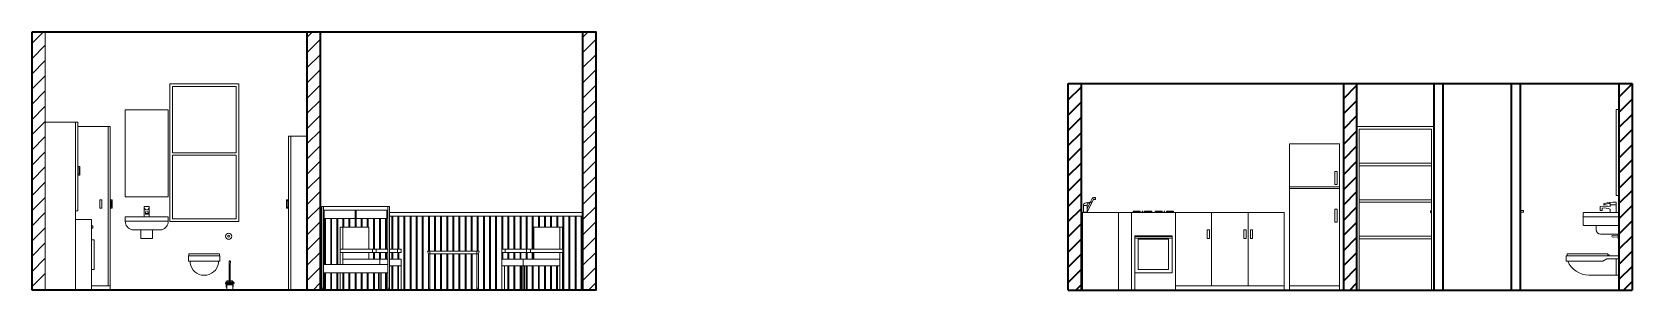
# Model space of a CAD drawing. Header units: millimetres. Extents: x 2890.3 to 2908.9, y 1704.5 to 1707.5.
import ezdxf

# ---------------------------------------------------------------- set-up
doc = ezdxf.new("R2010")
doc.units = ezdxf.units.MM
for name, color, linetype, lineweight in [('A-FURN', 9, 'Continuous', 18), ('A-WALL-FULL', 7, 'Continuous', 35), ('A-WALL-FULL-EXTR', 7, 'Continuous', 35), ('A-WALL-FULL-INTR', 7, 'Continuous', 35)]:
    doc.layers.add(name, color=color, linetype=linetype, lineweight=lineweight)
doc.layers.add('A-WALL-FULL-EXT', color=7, linetype='Continuous')

msp = doc.modelspace()

# ---------------------------------------------------------------- hatches: boundary and pattern name
at = {"layer": 'A-WALL-FULL-INTR'}
h = msp.add_hatch(dxfattribs=at)
h.set_pattern_fill('ANSI31', color=256)
h.set_pattern_definition([(45, (2897.81889, 1685.07713), (-0.08838835, 0.08838835), [])])
h.paths.add_polyline_path([(2902.487, 1706.933), (2902.337, 1706.933), (2902.337, 1704.533), (2902.487, 1704.533)])
h.paths.add_polyline_path([(2905.687, 1706.933), (2905.537, 1706.933), (2905.537, 1704.533), (2905.687, 1704.533)])
h.paths.add_polyline_path([(2908.887, 1706.933), (2908.737, 1706.933), (2908.737, 1704.533), (2908.887, 1704.533)])

# ---------------------------------------------------------------- linework, layer by layer
for p, q in [((2908.737, 1705.183), (2908.737, 1705.123)), ((2908.737, 1704.857), (2908.737, 1704.632))]:
    msp.add_line(p, q)
at = {"layer": 'A-FURN'}
for p, q in [((2892.697, 1706.929), (2891.897, 1706.929)), ((2891.897, 1706.929), (2891.897, 1705.329)), ((2892.667, 1706.899), (2891.927, 1706.899)), ((2891.927, 1706.899), (2891.927, 1706.129)), ((2891.927, 1706.899), (2891.927, 1706.129)), ((2892.667, 1706.129), (2892.667, 1706.899)), ((2892.697, 1705.329), (2892.697, 1706.929)), ((2890.827, 1706.483), (2890.447, 1706.483)), ((2890.802, 1705.453), (2890.802, 1706.483)), ((2890.827, 1705.453), (2890.827, 1706.483)), ((2908.737, 1706.633), (2908.702, 1706.633)), ((2908.702, 1706.633), (2908.702, 1705.633)), ((2908.737, 1706.633), (2908.737, 1705.633)), ((2891.202, 1706.433), (2890.824, 1706.433)), ((2891.182, 1706.433), (2891.182, 1704.583)), ((2891.202, 1704.533), (2891.202, 1706.433)), ((2893.277, 1704.533), (2893.277, 1706.323)), ((2893.277, 1706.323), (2893.487, 1706.323)), ((2893.302, 1706.323), (2893.302, 1704.533)), ((2893.487, 1706.323), (2893.487, 1704.533)), ((2905.687, 1704.533), (2905.687, 1706.433)), ((2905.692, 1706.433), (2906.582, 1706.433)), ((2905.692, 1706.433), (2905.692, 1704.533)), ((2905.717, 1706.403), (2906.557, 1706.403)), ((2905.717, 1706.403), (2905.717, 1704.533)), ((2906.557, 1706.403), (2906.557, 1704.533)), ((2906.582, 1706.433), (2906.582, 1704.533)), ((2906.587, 1706.433), (2906.587, 1704.533)), ((2906.587, 1706.408), (2906.587, 1706.008)), ((2891.927, 1706.129), (2892.667, 1706.129)), ((2904.907, 1704.533), (2904.907, 1706.233)), ((2904.907, 1706.233), (2905.487, 1706.233)), ((2905.487, 1706.233), (2905.487, 1704.533)), ((2890.827, 1705.968), (2890.852, 1705.968)), ((2890.827, 1705.953), (2890.827, 1705.953)), ((2890.827, 1705.953), (2890.842, 1705.953)), ((2890.842, 1705.953), (2890.842, 1705.883)), ((2890.852, 1705.968), (2890.852, 1705.868)), ((2891.927, 1706.099), (2891.927, 1705.359)), ((2891.927, 1706.099), (2892.667, 1706.099)), ((2892.667, 1705.359), (2892.667, 1706.099)), ((2905.687, 1706.008), (2905.687, 1705.983)), ((2906.557, 1706.008), (2905.717, 1706.008)), ((2905.717, 1705.978), (2906.557, 1705.978)), ((2906.587, 1705.983), (2906.587, 1705.583)), ((2890.842, 1705.883), (2890.827, 1705.883)), ((2890.852, 1705.868), (2890.827, 1705.868)), ((2904.907, 1705.733), (2905.487, 1705.733)), ((2905.432, 1705.758), (2905.432, 1705.909)), ((2905.432, 1705.909), (2905.462, 1705.909)), ((2905.462, 1705.758), (2905.432, 1705.758)), ((2905.462, 1705.909), (2905.462, 1705.818)), ((2905.462, 1705.818), (2905.462, 1705.758)), ((2891.082, 1705.483), (2891.082, 1705.583)), ((2891.082, 1705.583), (2891.107, 1705.583)), ((2891.107, 1705.583), (2891.107, 1705.483)), ((2891.202, 1705.583), (2891.227, 1705.583)), ((2891.202, 1705.568), (2891.217, 1705.568)), ((2891.217, 1705.568), (2891.217, 1705.498)), ((2891.227, 1705.583), (2891.227, 1705.483)), ((2893.252, 1705.483), (2893.252, 1705.583)), ((2893.252, 1705.583), (2893.277, 1705.583)), ((2893.277, 1705.568), (2893.262, 1705.568)), ((2893.262, 1705.568), (2893.262, 1705.498)), ((2893.277, 1705.583), (2893.277, 1705.568)), ((2902.527, 1705.542), (2902.601, 1705.56)), ((2902.556, 1705.438), (2902.635, 1705.595)), ((2902.556, 1705.533), (2902.603, 1705.555)), ((2902.59, 1705.549), (2902.556, 1705.477)), ((2902.613, 1705.597), (2902.595, 1705.559)), ((2902.652, 1705.609), (2902.631, 1705.609)), ((2902.631, 1705.587), (2902.653, 1705.587)), ((2902.653, 1705.587), (2902.653, 1705.608)), ((2904.907, 1705.713), (2905.487, 1705.713)), ((2905.687, 1705.583), (2905.687, 1705.558)), ((2906.557, 1705.583), (2905.717, 1705.583)), ((2905.717, 1705.553), (2906.557, 1705.553)), ((2906.587, 1705.558), (2906.587, 1705.158)), ((2908.634, 1705.553), (2908.634, 1705.552)), ((2908.737, 1705.633), (2908.702, 1705.633)), ((2908.702, 1705.433), (2908.702, 1705.553)), ((2908.737, 1705.633), (2908.737, 1705.633)), ((2890.802, 1704.533), (2890.802, 1705.453)), ((2890.802, 1705.453), (2890.827, 1705.453)), ((2891.082, 1705.483), (2891.107, 1705.483)), ((2891.217, 1705.498), (2891.202, 1705.498)), ((2891.227, 1705.483), (2891.202, 1705.483)), ((2891.379, 1705.383), (2891.879, 1705.383)), ((2891.379, 1705.383), (2891.379, 1705.333)), ((2891.599, 1705.498), (2891.599, 1705.383)), ((2891.599, 1705.383), (2891.658, 1705.383)), ((2891.653, 1705.503), (2891.604, 1705.503)), ((2891.615, 1705.419), (2891.619, 1705.453)), ((2891.645, 1705.42), (2891.641, 1705.454)), ((2891.658, 1705.383), (2891.658, 1705.498)), ((2891.879, 1705.333), (2891.879, 1705.383)), ((2891.927, 1705.359), (2892.667, 1705.359)), ((2893.277, 1705.483), (2893.252, 1705.483)), ((2893.262, 1705.498), (2893.277, 1705.498)), ((2893.664, 1705.433), (2893.647, 1705.433)), ((2893.664, 1705.393), (2893.647, 1705.393)), ((2893.664, 1704.533), (2893.664, 1705.503)), ((2893.664, 1705.503), (2894.448, 1705.503)), ((2893.682, 1705.503), (2893.682, 1705.463)), ((2893.682, 1705.463), (2894.429, 1705.463)), ((2893.682, 1704.533), (2893.682, 1705.463)), ((2893.692, 1705.433), (2893.682, 1705.433)), ((2893.692, 1705.393), (2893.682, 1705.393)), ((2893.692, 1705.363), (2893.692, 1705.463)), ((2894.051, 1705.363), (2893.692, 1705.363)), ((2893.695, 1704.828), (2893.695, 1705.363)), ((2893.706, 1705.363), (2893.706, 1704.828)), ((2893.766, 1704.828), (2893.766, 1705.363)), ((2893.777, 1705.363), (2893.777, 1704.828)), ((2893.837, 1704.828), (2893.837, 1705.363)), ((2893.848, 1705.363), (2893.848, 1704.828)), ((2893.908, 1705.263), (2893.908, 1705.363)), ((2893.919, 1705.363), (2893.919, 1705.263)), ((2893.979, 1705.263), (2893.979, 1705.363)), ((2893.99, 1705.363), (2893.99, 1705.263)), ((2894.05, 1705.263), (2894.05, 1705.363)), ((2894.051, 1705.463), (2894.051, 1705.363)), ((2894.061, 1705.433), (2894.051, 1705.433)), ((2894.061, 1705.393), (2894.051, 1705.393)), ((2894.061, 1705.463), (2894.061, 1705.363)), ((2894.061, 1705.393), (2894.061, 1705.263)), ((2894.419, 1705.363), (2894.061, 1705.363)), ((2894.121, 1705.263), (2894.121, 1705.363)), ((2894.132, 1705.363), (2894.132, 1705.263)), ((2894.192, 1705.263), (2894.192, 1705.363)), ((2894.203, 1705.363), (2894.203, 1705.263)), ((2894.263, 1705.007), (2894.263, 1705.363)), ((2894.274, 1705.363), (2894.274, 1705.007)), ((2894.334, 1705.007), (2894.334, 1705.363)), ((2894.345, 1705.363), (2894.345, 1705.007)), ((2894.405, 1705.007), (2894.405, 1705.363)), ((2894.416, 1705.363), (2894.416, 1705.007)), ((2894.419, 1705.463), (2894.419, 1705.363)), ((2894.429, 1705.433), (2894.419, 1705.433)), ((2894.429, 1705.393), (2894.419, 1705.393)), ((2894.429, 1705.503), (2894.429, 1704.533)), ((2894.429, 1705.463), (2894.429, 1705.363)), ((2894.448, 1705.503), (2894.448, 1704.533)), ((2896.697, 1705.433), (2894.448, 1705.433)), ((2896.697, 1705.393), (2894.448, 1705.393)), ((2894.476, 1705.007), (2894.476, 1705.393)), ((2894.487, 1705.393), (2894.487, 1705.007)), ((2894.547, 1705.007), (2894.547, 1705.393)), ((2894.558, 1705.393), (2894.558, 1705.007)), ((2894.618, 1704.533), (2894.618, 1705.393)), ((2894.629, 1705.393), (2894.629, 1704.533)), ((2894.689, 1704.533), (2894.689, 1705.393)), ((2894.7, 1705.393), (2894.7, 1704.533)), ((2894.76, 1704.533), (2894.76, 1705.393)), ((2894.771, 1705.393), (2894.771, 1704.533)), ((2894.831, 1704.533), (2894.831, 1705.393)), ((2894.842, 1705.393), (2894.842, 1704.533)), ((2894.902, 1704.983), (2894.902, 1705.393)), ((2894.913, 1705.393), (2894.913, 1704.983)), ((2894.973, 1704.983), (2894.973, 1705.393)), ((2894.984, 1705.393), (2894.984, 1704.983)), ((2895.044, 1704.983), (2895.044, 1705.393)), ((2895.055, 1705.393), (2895.055, 1704.983)), ((2895.115, 1704.983), (2895.115, 1705.393)), ((2895.126, 1705.393), (2895.126, 1704.983)), ((2895.186, 1704.983), (2895.186, 1705.393)), ((2895.197, 1705.393), (2895.197, 1704.983)), ((2895.257, 1704.983), (2895.257, 1705.393)), ((2895.268, 1705.393), (2895.268, 1704.983)), ((2895.328, 1704.983), (2895.328, 1705.393)), ((2895.339, 1705.393), (2895.339, 1704.983)), ((2895.399, 1704.983), (2895.399, 1705.393)), ((2895.41, 1705.393), (2895.41, 1704.983)), ((2895.47, 1704.983), (2895.47, 1705.393)), ((2895.481, 1705.393), (2895.481, 1704.983)), ((2895.541, 1704.533), (2895.541, 1705.393)), ((2895.552, 1705.393), (2895.552, 1704.533)), ((2895.612, 1704.533), (2895.612, 1705.393)), ((2895.623, 1705.393), (2895.623, 1704.533)), ((2895.683, 1704.533), (2895.683, 1705.393)), ((2895.694, 1705.393), (2895.694, 1704.533)), ((2895.754, 1705.393), (2895.754, 1705.007)), ((2895.765, 1705.393), (2895.765, 1705.007)), ((2895.825, 1705.393), (2895.825, 1705.007)), ((2895.836, 1705.393), (2895.836, 1705.007)), ((2895.896, 1705.393), (2895.896, 1705.007)), ((2895.907, 1705.393), (2895.907, 1705.007)), ((2895.967, 1705.393), (2895.967, 1705.007)), ((2895.978, 1705.393), (2895.978, 1705.007)), ((2896.038, 1705.393), (2896.038, 1705.007)), ((2896.049, 1705.393), (2896.049, 1705.007)), ((2896.109, 1705.393), (2896.109, 1705.007)), ((2896.12, 1705.393), (2896.12, 1705.007)), ((2896.18, 1705.393), (2896.18, 1705.263)), ((2896.191, 1705.393), (2896.191, 1705.263)), ((2896.251, 1705.393), (2896.251, 1705.263)), ((2896.262, 1705.393), (2896.262, 1705.263)), ((2896.322, 1705.393), (2896.322, 1705.263)), ((2896.333, 1705.393), (2896.333, 1705.263)), ((2896.393, 1705.393), (2896.393, 1705.263)), ((2896.404, 1705.393), (2896.404, 1705.263)), ((2896.464, 1704.533), (2896.464, 1705.393)), ((2896.475, 1705.393), (2896.475, 1704.533)), ((2896.535, 1704.533), (2896.535, 1705.393)), ((2896.546, 1705.393), (2896.546, 1704.533)), ((2896.606, 1704.533), (2896.606, 1705.393)), ((2896.617, 1705.393), (2896.617, 1704.533)), ((2896.677, 1704.533), (2896.677, 1705.393)), ((2896.688, 1705.393), (2896.688, 1704.533)), ((2902.501, 1704.533), (2902.501, 1705.433)), ((2902.501, 1705.433), (2902.921, 1705.433)), ((2902.505, 1705.433), (2902.505, 1705.438)), ((2902.505, 1705.438), (2902.563, 1705.438)), ((2902.512, 1705.478), (2902.512, 1705.522)), ((2902.512, 1705.516), (2902.551, 1705.516)), ((2902.512, 1705.438), (2902.512, 1705.478)), ((2902.556, 1705.516), (2902.551, 1705.516)), ((2902.556, 1705.516), (2902.556, 1705.533)), ((2902.556, 1705.438), (2902.556, 1705.516)), ((2902.563, 1705.438), (2902.556, 1705.438)), ((2902.563, 1705.438), (2902.563, 1705.433)), ((2902.921, 1705.433), (2902.921, 1704.533)), ((2902.921, 1705.433), (2903.071, 1705.433)), ((2903.071, 1705.433), (2903.071, 1704.533)), ((2903.071, 1705.433), (2903.581, 1705.433)), ((2903.091, 1705.433), (2903.091, 1705.448)), ((2903.091, 1705.448), (2903.173, 1705.448)), ((2903.096, 1705.433), (2903.096, 1705.443)), ((2903.096, 1705.443), (2903.173, 1705.443)), ((2903.173, 1705.443), (2903.173, 1705.448)), ((2903.201, 1705.448), (2903.196, 1705.448)), ((2903.196, 1705.448), (2903.196, 1705.433)), ((2903.196, 1705.433), (2903.198, 1705.433)), ((2903.201, 1705.433), (2903.196, 1705.433)), ((2903.201, 1705.448), (2903.201, 1705.433)), ((2903.306, 1705.448), (2903.224, 1705.448)), ((2903.224, 1705.443), (2903.224, 1705.448)), ((2903.301, 1705.443), (2903.224, 1705.443)), ((2903.301, 1705.433), (2903.301, 1705.443)), ((2903.306, 1705.433), (2903.306, 1705.448)), ((2903.346, 1705.433), (2903.346, 1705.448)), ((2903.346, 1705.448), (2903.428, 1705.448)), ((2903.351, 1705.433), (2903.351, 1705.443)), ((2903.351, 1705.443), (2903.428, 1705.443)), ((2903.428, 1705.443), (2903.428, 1705.448)), ((2903.451, 1705.448), (2903.456, 1705.448)), ((2903.451, 1705.448), (2903.451, 1705.433)), ((2903.456, 1705.448), (2903.456, 1705.433)), ((2903.561, 1705.448), (2903.479, 1705.448)), ((2903.479, 1705.443), (2903.479, 1705.448)), ((2903.556, 1705.443), (2903.479, 1705.443)), ((2903.556, 1705.433), (2903.556, 1705.443)), ((2903.561, 1705.433), (2903.561, 1705.448)), ((2903.581, 1705.433), (2903.581, 1704.533)), ((2903.581, 1705.433), (2904.847, 1705.433)), ((2904.001, 1705.433), (2904.001, 1704.583)), ((2904.427, 1705.433), (2904.427, 1704.583)), ((2904.847, 1705.433), (2904.847, 1704.533)), ((2905.432, 1705.323), (2905.432, 1705.474)), ((2905.432, 1705.474), (2905.462, 1705.474)), ((2905.462, 1705.474), (2905.462, 1705.383)), ((2905.462, 1705.383), (2905.462, 1705.323)), ((2906.547, 1705.433), (2906.547, 1705.453)), ((2906.547, 1705.453), (2906.557, 1705.453)), ((2906.557, 1705.433), (2906.547, 1705.433)), ((2906.587, 1705.458), (2906.582, 1705.458)), ((2906.582, 1705.458), (2906.582, 1705.428)), ((2906.582, 1705.428), (2906.587, 1705.428)), ((2907.592, 1705.463), (2907.587, 1705.463)), ((2907.587, 1705.433), (2907.592, 1705.433)), ((2907.592, 1705.458), (2907.592, 1705.463)), ((2907.592, 1705.458), (2907.627, 1705.458)), ((2907.592, 1705.433), (2907.592, 1705.458)), ((2907.627, 1705.438), (2907.592, 1705.438)), ((2907.627, 1705.458), (2907.627, 1705.438)), ((2908.737, 1705.383), (2908.32, 1705.383)), ((2908.518, 1705.503), (2908.518, 1705.459)), ((2908.518, 1705.459), (2908.54, 1705.459)), ((2908.54, 1705.459), (2908.54, 1705.484)), ((2908.56, 1705.534), (2908.56, 1705.532)), ((2908.634, 1705.54), (2908.634, 1705.505)), ((2908.634, 1705.522), (2908.702, 1705.522)), ((2908.634, 1705.474), (2908.634, 1705.433)), ((2890.987, 1705.353), (2890.802, 1705.353)), ((2890.987, 1704.533), (2890.987, 1705.353)), ((2890.987, 1705.353), (2890.987, 1705.253)), ((2891.002, 1705.278), (2890.987, 1705.278)), ((2890.987, 1705.253), (2891.002, 1705.253)), ((2891.002, 1705.253), (2891.002, 1705.278)), ((2891.379, 1705.333), (2891.879, 1705.333)), ((2891.455, 1705.233), (2891.803, 1705.233)), ((2891.562, 1705.233), (2891.562, 1705.133)), ((2891.696, 1705.133), (2891.696, 1705.233)), ((2891.879, 1705.333), (2891.775, 1705.333)), ((2891.897, 1705.329), (2892.697, 1705.329)), ((2894.21, 1705.263, 0.375), (2893.878, 1705.263)), ((2893.878, 1704.893), (2893.878, 1705.263)), ((2893.909, 1705.007), (2893.909, 1705.263)), ((2894.21, 1705.263, 0.375), (2894.21, 1705.007)), ((2896.128, 1705.263, 0.375), (2896.46, 1705.263)), ((2896.128, 1705.263, 0.375), (2896.128, 1705.007)), ((2896.164, 1705.263), (2896.134, 1705.263)), ((2896.205, 1705.263), (2896.175, 1705.263)), ((2896.246, 1705.263), (2896.216, 1705.263)), ((2896.287, 1705.263), (2896.257, 1705.263)), ((2896.328, 1705.263), (2896.298, 1705.263)), ((2896.369, 1705.263), (2896.339, 1705.263)), ((2896.41, 1705.263), (2896.38, 1705.263)), ((2896.451, 1705.263), (2896.421, 1705.263)), ((2896.429, 1705.007), (2896.429, 1705.263)), ((2896.46, 1705.007), (2896.46, 1705.263)), ((2896.462, 1705.263), (2896.462, 1705.263)), ((2896.697, 1704.533), (2896.697, 1705.333)), ((2903.976, 1705.233), (2903.951, 1705.233)), ((2903.951, 1705.233), (2903.951, 1705.133)), ((2903.976, 1705.133), (2903.976, 1705.233)), ((2904.402, 1705.233), (2904.377, 1705.233)), ((2904.377, 1705.233), (2904.377, 1705.133)), ((2904.402, 1705.133), (2904.402, 1705.233)), ((2904.477, 1705.233), (2904.452, 1705.233)), ((2904.452, 1705.233), (2904.452, 1705.133)), ((2904.477, 1705.133), (2904.477, 1705.233)), ((2905.462, 1705.323), (2905.432, 1705.323)), ((2908.737, 1705.283), (2908.472, 1705.283)), ((2908.472, 1705.283), (2908.472, 1705.233)), ((2908.522, 1705.183), (2908.737, 1705.183)), ((2908.725, 1705.164), (2908.666, 1705.17)), ((2908.725, 1705.129), (2908.725, 1705.183)), ((2890.987, 1705.115), (2891.017, 1705.115)), ((2891.017, 1705.115), (2891.017, 1704.77)), ((2891.562, 1705.133), (2891.671, 1705.133)), ((2891.671, 1705.133), (2891.696, 1705.133)), ((2894.251, 1705.007), (2893.876, 1705.007)), ((2893.876, 1704.968), (2893.876, 1705.007)), ((2894.251, 1705.007), (2894.251, 1704.968)), ((2894.429, 1705.007), (2894.251, 1705.007)), ((2894.295, 1705.007), (2894.295, 1704.968)), ((2894.585, 1705.007), (2894.448, 1705.007)), ((2894.543, 1705.007), (2894.543, 1704.968)), ((2894.585, 1704.968), (2894.585, 1705.007)), ((2895.753, 1704.968), (2895.753, 1705.007)), ((2895.753, 1705.007), (2895.89, 1705.007)), ((2895.795, 1705.007), (2895.795, 1704.968)), ((2895.89, 1705.007), (2896.087, 1705.007)), ((2896.043, 1705.007), (2896.043, 1704.968)), ((2896.087, 1705.007), (2896.462, 1705.007)), ((2896.087, 1705.007), (2896.087, 1704.968)), ((2896.462, 1704.968), (2896.462, 1705.007)), ((2903.111, 1704.733), (2903.111, 1705.164)), ((2903.111, 1705.164), (2903.542, 1705.164)), ((2903.111, 1705.154), (2903.542, 1705.154)), ((2903.542, 1705.134), (2903.111, 1705.134)), ((2903.149, 1704.771), (2903.149, 1705.125)), ((2903.149, 1705.125), (2903.503, 1705.125)), ((2903.503, 1705.125), (2903.503, 1704.771)), ((2903.542, 1705.164), (2903.542, 1704.733)), ((2903.542, 1705.154), (2903.542, 1705.134)), ((2903.542, 1705.134), (2903.542, 1704.733)), ((2903.951, 1705.133), (2903.976, 1705.133)), ((2904.377, 1705.133), (2904.402, 1705.133)), ((2904.452, 1705.133), (2904.477, 1705.133)), ((2905.687, 1705.158), (2905.687, 1705.133)), ((2906.557, 1705.158), (2905.717, 1705.158)), ((2905.717, 1705.128), (2906.557, 1705.128)), ((2908.666, 1705.147), (2908.725, 1705.153)), ((2908.737, 1705.123), (2908.725, 1705.129)), ((2892.48, 1704.929), (2892.113, 1704.929)), ((2892.113, 1704.87), (2892.113, 1704.929)), ((2892.133, 1704.87), (2892.113, 1704.87)), ((2892.118, 1704.929), (2892.118, 1704.953)), ((2892.118, 1704.953), (2892.475, 1704.953)), ((2892.133, 1704.846), (2892.133, 1704.87)), ((2892.133, 1704.87), (2892.462, 1704.87)), ((2892.462, 1704.846), (2892.462, 1704.87)), ((2892.48, 1704.87), (2892.462, 1704.87)), ((2892.475, 1704.953), (2892.475, 1704.929)), ((2892.48, 1704.929), (2892.48, 1704.87)), ((2892.587, 1704.824), (2892.585, 1704.864)), ((2892.588, 1704.824), (2892.587, 1704.824)), ((2892.588, 1704.824), (2892.598, 1704.824)), ((2892.588, 1704.624), (2892.588, 1704.824)), ((2892.599, 1704.824), (2892.598, 1704.824)), ((2892.598, 1704.824), (2892.598, 1704.624)), ((2892.601, 1704.864), (2892.599, 1704.824)), ((2893.682, 1704.828), (2894.429, 1704.828)), ((2894.251, 1704.968), (2893.876, 1704.968)), ((2893.878, 1704.828), (2893.878, 1704.893)), ((2893.909, 1704.893), (2893.909, 1704.968)), ((2893.909, 1704.893), (2894.429, 1704.893)), ((2893.909, 1704.828), (2893.909, 1704.893)), ((2894.21, 1704.968), (2894.21, 1704.893)), ((2894.429, 1704.968), (2894.251, 1704.968)), ((2894.263, 1704.893), (2894.263, 1704.968)), ((2894.274, 1704.968), (2894.274, 1704.893)), ((2894.334, 1704.893), (2894.334, 1704.968)), ((2894.337, 1704.893), (2894.337, 1704.828)), ((2894.345, 1704.968), (2894.345, 1704.893)), ((2894.405, 1704.893), (2894.405, 1704.968)), ((2894.416, 1704.968), (2894.416, 1704.893)), ((2894.585, 1704.968), (2894.448, 1704.968)), ((2894.448, 1704.893), (2894.585, 1704.893)), ((2894.585, 1704.813), (2894.448, 1704.813)), ((2894.476, 1704.893), (2894.476, 1704.968)), ((2894.476, 1704.533), (2894.476, 1704.813)), ((2894.487, 1704.968), (2894.487, 1704.893)), ((2894.487, 1704.813), (2894.487, 1704.533)), ((2894.547, 1704.893), (2894.547, 1704.968)), ((2894.547, 1704.533), (2894.547, 1704.813)), ((2894.554, 1704.813), (2894.554, 1704.533)), ((2894.558, 1704.968), (2894.558, 1704.893)), ((2894.585, 1704.893), (2894.585, 1704.813)), ((2894.585, 1704.813), (2894.585, 1704.533)), ((2894.893, 1704.983), (2895.493, 1704.983)), ((2894.902, 1704.953), (2894.893, 1704.983)), ((2894.911, 1704.953), (2894.902, 1704.953)), ((2894.902, 1704.953), (2894.902, 1704.553)), ((2894.911, 1704.953), (2894.92, 1704.953)), ((2894.92, 1704.983), (2894.92, 1704.533)), ((2894.92, 1704.953), (2894.92, 1704.983)), ((2894.92, 1704.533), (2894.92, 1704.983)), ((2894.92, 1704.953), (2895.465, 1704.953)), ((2894.973, 1704.533), (2894.973, 1704.953)), ((2894.984, 1704.953), (2894.984, 1704.533)), ((2895.044, 1704.533), (2895.044, 1704.953)), ((2895.055, 1704.953), (2895.055, 1704.533)), ((2895.115, 1704.533), (2895.115, 1704.953)), ((2895.126, 1704.953), (2895.126, 1704.533)), ((2895.186, 1704.533), (2895.186, 1704.953)), ((2895.197, 1704.953), (2895.197, 1704.533)), ((2895.257, 1704.533), (2895.257, 1704.953)), ((2895.268, 1704.953), (2895.268, 1704.533)), ((2895.328, 1704.533), (2895.328, 1704.953)), ((2895.339, 1704.953), (2895.339, 1704.533)), ((2895.399, 1704.533), (2895.399, 1704.953)), ((2895.41, 1704.953), (2895.41, 1704.533)), ((2895.465, 1704.983), (2895.465, 1704.533)), ((2895.465, 1704.953), (2895.465, 1704.983)), ((2895.474, 1704.953), (2895.465, 1704.953)), ((2895.474, 1704.953), (2895.483, 1704.953)), ((2895.483, 1704.953), (2895.493, 1704.983)), ((2895.483, 1704.953), (2895.483, 1704.553)), ((2895.753, 1704.968), (2895.89, 1704.968)), ((2896.429, 1704.893), (2895.753, 1704.893)), ((2895.753, 1704.893), (2895.753, 1704.813)), ((2895.753, 1704.813), (2896.429, 1704.813)), ((2895.753, 1704.813), (2895.753, 1704.533)), ((2895.754, 1704.893), (2895.754, 1704.968)), ((2895.765, 1704.968), (2895.765, 1704.893)), ((2895.784, 1704.813), (2895.784, 1704.533)), ((2895.825, 1704.893), (2895.825, 1704.968)), ((2895.825, 1704.813), (2895.825, 1704.533)), ((2895.836, 1704.968), (2895.836, 1704.893)), ((2895.836, 1704.533), (2895.836, 1704.813)), ((2895.89, 1704.968), (2896.087, 1704.968)), ((2895.895, 1704.893), (2895.895, 1704.968)), ((2895.896, 1704.813), (2895.896, 1704.533)), ((2895.906, 1704.968), (2895.906, 1704.893)), ((2895.907, 1704.533), (2895.907, 1704.813)), ((2895.966, 1704.893), (2895.966, 1704.968)), ((2895.967, 1704.813), (2895.967, 1704.533)), ((2895.977, 1704.968), (2895.977, 1704.893)), ((2895.978, 1704.533), (2895.978, 1704.813)), ((2895.986, 1704.533), (2895.986, 1704.813)), ((2896.001, 1704.893), (2896.001, 1704.813)), ((2896.001, 1704.813), (2896.001, 1704.533)), ((2896.017, 1704.533), (2896.017, 1704.813)), ((2896.037, 1704.893), (2896.037, 1704.968)), ((2896.037, 1704.813), (2896.037, 1704.533)), ((2896.048, 1704.968), (2896.048, 1704.893)), ((2896.048, 1704.813), (2896.048, 1704.533)), ((2896.087, 1704.968), (2896.462, 1704.968)), ((2896.108, 1704.893), (2896.108, 1704.968)), ((2896.108, 1704.813), (2896.108, 1704.533)), ((2896.119, 1704.968), (2896.119, 1704.893)), ((2896.119, 1704.813), (2896.119, 1704.533)), ((2896.128, 1704.968), (2896.128, 1704.893)), ((2896.179, 1704.813), (2896.179, 1704.533)), ((2896.19, 1704.813), (2896.19, 1704.533)), ((2896.25, 1704.813), (2896.25, 1704.533)), ((2896.261, 1704.813), (2896.261, 1704.533)), ((2896.32, 1704.813), (2896.32, 1704.533)), ((2896.331, 1704.813), (2896.331, 1704.533)), ((2896.391, 1704.813), (2896.391, 1704.533)), ((2896.402, 1704.813), (2896.402, 1704.533)), ((2896.429, 1704.893), (2896.429, 1704.968)), ((2896.429, 1704.813), (2896.429, 1704.893)), ((2896.429, 1704.813), (2896.429, 1704.533)), ((2896.46, 1704.893), (2896.46, 1704.968)), ((2896.46, 1704.813), (2896.46, 1704.893)), ((2896.46, 1704.533), (2896.46, 1704.813)), ((2908.737, 1704.929), (2908.121, 1704.929)), ((2908.121, 1704.929), (2908.121, 1704.87)), ((2908.121, 1704.87), (2908.14, 1704.87)), ((2908.606, 1704.953), (2908.133, 1704.953)), ((2908.133, 1704.953), (2908.133, 1704.929)), ((2908.14, 1704.87), (2908.547, 1704.87)), ((2908.595, 1704.894), (2908.547, 1704.87)), ((2908.737, 1704.894), (2908.595, 1704.894)), ((2908.606, 1704.929), (2908.606, 1704.953)), ((2908.62, 1704.942), (2908.606, 1704.942)), ((2908.62, 1704.929), (2908.62, 1704.942)), ((2908.62, 1704.929), (2908.62, 1704.939)), ((2908.701, 1704.894), (2908.701, 1704.704)), ((2891.017, 1704.77), (2890.987, 1704.77)), ((2892.549, 1704.624), (2892.543, 1704.618)), ((2892.643, 1704.618), (2892.543, 1704.618)), ((2892.543, 1704.618), (2892.543, 1704.609)), ((2892.637, 1704.624), (2892.549, 1704.624)), ((2892.563, 1704.638), (2892.553, 1704.628)), ((2892.553, 1704.628), (2892.563, 1704.624)), ((2892.553, 1704.628), (2892.553, 1704.624)), ((2892.559, 1704.624), (2892.553, 1704.618)), ((2892.553, 1704.618), (2892.553, 1704.609)), ((2892.569, 1704.624), (2892.563, 1704.638)), ((2892.588, 1704.638), (2892.563, 1704.638)), ((2892.568, 1704.626), (2892.566, 1704.624)), ((2892.588, 1704.626), (2892.568, 1704.626)), ((2892.623, 1704.638), (2892.598, 1704.638)), ((2892.618, 1704.626), (2892.598, 1704.626)), ((2892.617, 1704.624), (2892.623, 1704.638)), ((2892.62, 1704.624), (2892.618, 1704.626)), ((2892.633, 1704.628), (2892.623, 1704.638)), ((2892.623, 1704.624), (2892.633, 1704.628)), ((2892.627, 1704.624), (2892.633, 1704.618)), ((2892.633, 1704.624), (2892.633, 1704.628)), ((2892.633, 1704.618), (2892.633, 1704.609)), ((2892.643, 1704.618), (2892.637, 1704.624)), ((2892.643, 1704.609), (2892.643, 1704.618)), ((2893.682, 1704.733), (2894.429, 1704.733)), ((2893.695, 1704.533), (2893.695, 1704.733)), ((2893.706, 1704.733), (2893.706, 1704.533)), ((2893.766, 1704.533), (2893.766, 1704.733)), ((2893.777, 1704.733), (2893.777, 1704.533)), ((2893.837, 1704.533), (2893.837, 1704.733)), ((2893.848, 1704.733), (2893.848, 1704.533)), ((2893.878, 1704.533), (2893.878, 1704.733)), ((2893.909, 1704.733), (2893.909, 1704.533)), ((2893.919, 1704.733), (2893.919, 1704.533)), ((2893.979, 1704.733), (2893.979, 1704.533)), ((2893.99, 1704.733), (2893.99, 1704.533)), ((2894.05, 1704.733), (2894.05, 1704.533)), ((2894.061, 1704.733), (2894.061, 1704.533)), ((2894.121, 1704.733), (2894.121, 1704.533)), ((2894.132, 1704.733), (2894.132, 1704.533)), ((2894.192, 1704.733), (2894.192, 1704.533)), ((2894.203, 1704.733), (2894.203, 1704.533)), ((2894.263, 1704.533), (2894.263, 1704.733)), ((2894.274, 1704.733), (2894.274, 1704.533)), ((2894.321, 1704.533), (2894.321, 1704.733)), ((2894.337, 1704.733), (2894.337, 1704.533)), ((2894.352, 1704.533), (2894.352, 1704.733)), ((2894.405, 1704.533), (2894.405, 1704.733)), ((2894.416, 1704.733), (2894.416, 1704.533)), ((2903.111, 1704.533), (2903.111, 1704.733)), ((2903.111, 1704.733), (2903.542, 1704.733)), ((2903.149, 1704.771), (2903.503, 1704.771)), ((2908.341, 1704.711), (2908.341, 1704.711)), ((2908.418, 1704.704), (2908.386, 1704.706)), ((2908.701, 1704.704), (2908.418, 1704.704)), ((2908.701, 1704.704), (2908.737, 1704.704)), ((2890.802, 1704.533), (2890.447, 1704.533)), ((2890.987, 1704.533), (2890.802, 1704.533)), ((2891.202, 1704.583), (2890.987, 1704.583)), ((2891.202, 1704.533), (2891.202, 1704.583)), ((2892.48, 1704.533), (2892.48, 1704.533)), ((2892.643, 1704.609), (2892.543, 1704.609)), ((2892.543, 1704.609), (2892.549, 1704.603)), ((2892.549, 1704.603), (2892.637, 1704.603)), ((2892.553, 1704.609), (2892.559, 1704.603)), ((2892.553, 1704.603), (2892.553, 1704.568)), ((2892.553, 1704.593), (2892.558, 1704.593)), ((2892.553, 1704.568), (2892.558, 1704.57)), ((2892.553, 1704.568), (2892.558, 1704.563)), ((2892.558, 1704.593), (2892.558, 1704.533)), ((2892.558, 1704.593), (2892.628, 1704.593)), ((2892.558, 1704.533), (2892.628, 1704.533)), ((2892.633, 1704.609), (2892.627, 1704.603)), ((2892.628, 1704.533), (2892.628, 1704.593)), ((2892.628, 1704.593), (2892.633, 1704.593)), ((2892.628, 1704.563), (2892.633, 1704.568)), ((2892.633, 1704.568), (2892.633, 1704.603)), ((2892.637, 1704.603), (2892.643, 1704.609)), ((2893.277, 1704.533), (2893.487, 1704.533)), ((2893.682, 1704.553), (2893.664, 1704.553)), ((2894.448, 1704.553), (2894.429, 1704.553)), ((2894.902, 1704.553), (2894.92, 1704.553)), ((2894.902, 1704.553), (2894.902, 1704.533)), ((2895.465, 1704.553), (2895.484, 1704.553)), ((2895.483, 1704.553), (2895.465, 1704.553)), ((2895.483, 1704.553), (2895.483, 1704.533)), ((2895.97, 1704.533), (2895.959, 1704.533)), ((2896.153, 1704.533), (2896.164, 1704.533)), ((2896.533, 1704.533), (2896.503, 1704.533)), ((2896.615, 1704.533), (2896.585, 1704.533)), ((2896.626, 1704.533), (2896.615, 1704.533)), ((2896.667, 1704.533), (2896.656, 1704.533)), ((2896.697, 1704.533), (2896.667, 1704.533)), ((2904.847, 1704.583), (2903.581, 1704.583)), ((2904.907, 1704.583), (2905.487, 1704.583))]:
    msp.add_line(p, q, dxfattribs=at)
msp.add_lwpolyline([(2890.447, 1707.533), (2890.447, 1704.533), (2890.447, 1706.483)], dxfattribs=at)
msp.add_lwpolyline([(2891.879, 1706.628), (2891.379, 1706.628), (2891.379, 1705.617), (2891.879, 1705.617)], close=True, dxfattribs=at)
msp.add_lwpolyline([(2908.737, 1705.283), (2908.33, 1705.283, -0.414214), (2908.32, 1705.293), (2908.32, 1705.423, -0.414214), (2908.33, 1705.433), (2908.737, 1705.433)], format="xyb", close=True, dxfattribs=at)
for radius in [0.0355, 0.0118]:
    msp.add_circle((2892.581, 1705.158), radius, dxfattribs=at)
for centre, radius, start, end in [((2902.532, 1705.522), 0.02, 104.3459, 180), ((2902.602, 1705.557), 0.00299, 289.172, 109.172), ((2902.631, 1705.589), 0.02, 90, 154.8067), ((2902.652, 1705.608), 0.001, 0, 90), ((2908.669, 1705.187), 0.367, 84.8944, 106.6947), ((2891.604, 1705.498), 0.005, 90, 180), ((2891.653, 1705.498), 0.005, 0, 90), ((2908.586, 1704.999), 0.509, 84.5272, 97.6756), ((2908.572, 1705.33), 0.157, 66.7014, 101.8425), ((2908.565, 1705.534), 0.005, 107.4469, 179.8255), ((2908.565, 1705.532), 0.005, 179.8255, 286.8746), ((2908.657, 1705.229), 0.312, 94.2563, 106.8746), ((2891.483, 1705.333), 0.104, 180, 254.3916), ((2891.775, 1705.333), 0.104, 285.9424, 0), ((2908.522, 1705.233), 0.05, 180, 270), ((2908.666, 1705.158), 0.0118, 90, 270), ((2892.297, 1704.87), 0.166, 188.2067, 351.7933), ((2892.593, 1704.864), 0.008, 359.1722, 180.8278), ((2908.391, 1704.98), 0.274, 203.641, 268.818)]:
    msp.add_arc(centre, radius, start, end, dxfattribs=at)
msp.add_ellipse((2891.629, 1705.498), major_axis=(0, -0.0323), ratio=0.9115, start_param=4.712389, end_param=7.853982, dxfattribs=at)
msp.add_ellipse((2891.63, 1705.419), major_axis=(0.015, 0), ratio=0.366103, dxfattribs=at)
at = {"layer": 'A-WALL-FULL'}
for p, q in [((2902.337, 1706.933), (2908.887, 1706.933)), ((2908.737, 1706.933), (2908.887, 1706.933)), ((2902.337, 1704.533), (2908.887, 1704.533))]:
    msp.add_line(p, q, dxfattribs=at)
msp.add_lwpolyline([(2890.297, 1707.533), (2896.847, 1707.533), (2896.847, 1704.533), (2890.297, 1704.533)], dxfattribs=at)
at = {"layer": 'A-WALL-FULL-EXT', "linetype": 'Continuous'}
for p, q in [((2890.296, 1707.401), (2890.428, 1707.533)), ((2893.494, 1707.472), (2893.555, 1707.533)), ((2893.494, 1707.295), (2893.644, 1707.445)), ((2896.697, 1707.472), (2896.758, 1707.533)), ((2896.697, 1707.295), (2896.847, 1707.445)), ((2890.296, 1707.224), (2890.446, 1707.374)), ((2893.494, 1707.118), (2893.644, 1707.268)), ((2896.697, 1707.118), (2896.847, 1707.268)), ((2890.296, 1707.047), (2890.446, 1707.197)), ((2893.494, 1706.942), (2893.644, 1707.092)), ((2896.697, 1706.942), (2896.847, 1707.092)), ((2890.296, 1706.87), (2890.446, 1707.02)), ((2890.296, 1706.694), (2890.446, 1706.844)), ((2893.494, 1706.765), (2893.644, 1706.915)), ((2896.697, 1706.765), (2896.847, 1706.915)), ((2890.296, 1706.517), (2890.446, 1706.667)), ((2893.494, 1706.588), (2893.644, 1706.738)), ((2896.697, 1706.588), (2896.847, 1706.738)), ((2890.296, 1706.34), (2890.446, 1706.49)), ((2893.494, 1706.411), (2893.644, 1706.561)), ((2896.697, 1706.411), (2896.847, 1706.561)), ((2890.296, 1706.163), (2890.446, 1706.313)), ((2893.494, 1706.235), (2893.644, 1706.385)), ((2896.697, 1706.235), (2896.847, 1706.385)), ((2890.296, 1705.986), (2890.446, 1706.136)), ((2893.494, 1706.058), (2893.644, 1706.208)), ((2896.697, 1706.058), (2896.847, 1706.208)), ((2890.296, 1705.81), (2890.446, 1705.96)), ((2893.494, 1705.881), (2893.644, 1706.031)), ((2896.697, 1705.881), (2896.847, 1706.031)), ((2890.296, 1705.633), (2890.446, 1705.783)), ((2893.494, 1705.704), (2893.644, 1705.854)), ((2896.697, 1705.704), (2896.847, 1705.854)), ((2890.296, 1705.456), (2890.446, 1705.606)), ((2893.494, 1705.527), (2893.644, 1705.677)), ((2896.697, 1705.527), (2896.847, 1705.677)), ((2890.296, 1705.279), (2890.446, 1705.429)), ((2893.494, 1705.351), (2893.644, 1705.501)), ((2896.697, 1705.351), (2896.847, 1705.501)), ((2890.296, 1705.103), (2890.446, 1705.253)), ((2893.494, 1705.174), (2893.644, 1705.324)), ((2896.697, 1705.174), (2896.847, 1705.324)), ((2890.296, 1704.926), (2890.446, 1705.076)), ((2893.494, 1704.997), (2893.644, 1705.147)), ((2896.697, 1704.997), (2896.847, 1705.147)), ((2890.296, 1704.749), (2890.446, 1704.899)), ((2893.494, 1704.82), (2893.644, 1704.97)), ((2896.697, 1704.82), (2896.847, 1704.97)), ((2890.296, 1704.572), (2890.446, 1704.722)), ((2893.494, 1704.644), (2893.644, 1704.794)), ((2893.561, 1704.533), (2893.644, 1704.617)), ((2896.697, 1704.644), (2896.847, 1704.794)), ((2896.763, 1704.533), (2896.847, 1704.617))]:
    msp.add_line(p, q, dxfattribs=at)
at = {"layer": 'A-WALL-FULL-EXTR'}
for p, q in [((2890.297, 1704.533), (2890.297, 1707.533)), ((2896.697, 1704.533), (2896.697, 1707.533)), ((2902.337, 1704.533), (2902.337, 1706.933)), ((2902.487, 1706.933), (2902.487, 1704.533)), ((2908.737, 1704.533), (2908.737, 1706.933)), ((2908.887, 1706.933), (2908.887, 1704.533))]:
    msp.add_line(p, q, dxfattribs=at)
at = {"layer": 'A-WALL-FULL-INTR'}
for p, q in [((2893.492, 1704.533), (2893.492, 1707.533)), ((2893.647, 1704.533), (2893.647, 1707.533)), ((2905.537, 1704.533), (2905.537, 1706.933)), ((2905.537, 1706.933), (2905.687, 1706.933)), ((2905.687, 1706.933), (2905.687, 1704.533)), ((2906.587, 1704.533), (2906.587, 1706.933)), ((2906.587, 1706.933), (2906.687, 1706.933)), ((2906.687, 1706.933), (2906.687, 1704.533)), ((2907.487, 1704.533), (2907.487, 1706.933)), ((2907.487, 1706.933), (2907.587, 1706.933)), ((2907.587, 1706.933), (2907.587, 1704.533)), ((2905.687, 1704.533), (2905.717, 1704.533))]:
    msp.add_line(p, q, dxfattribs=at)

doc.saveas('drawing.dxf')
